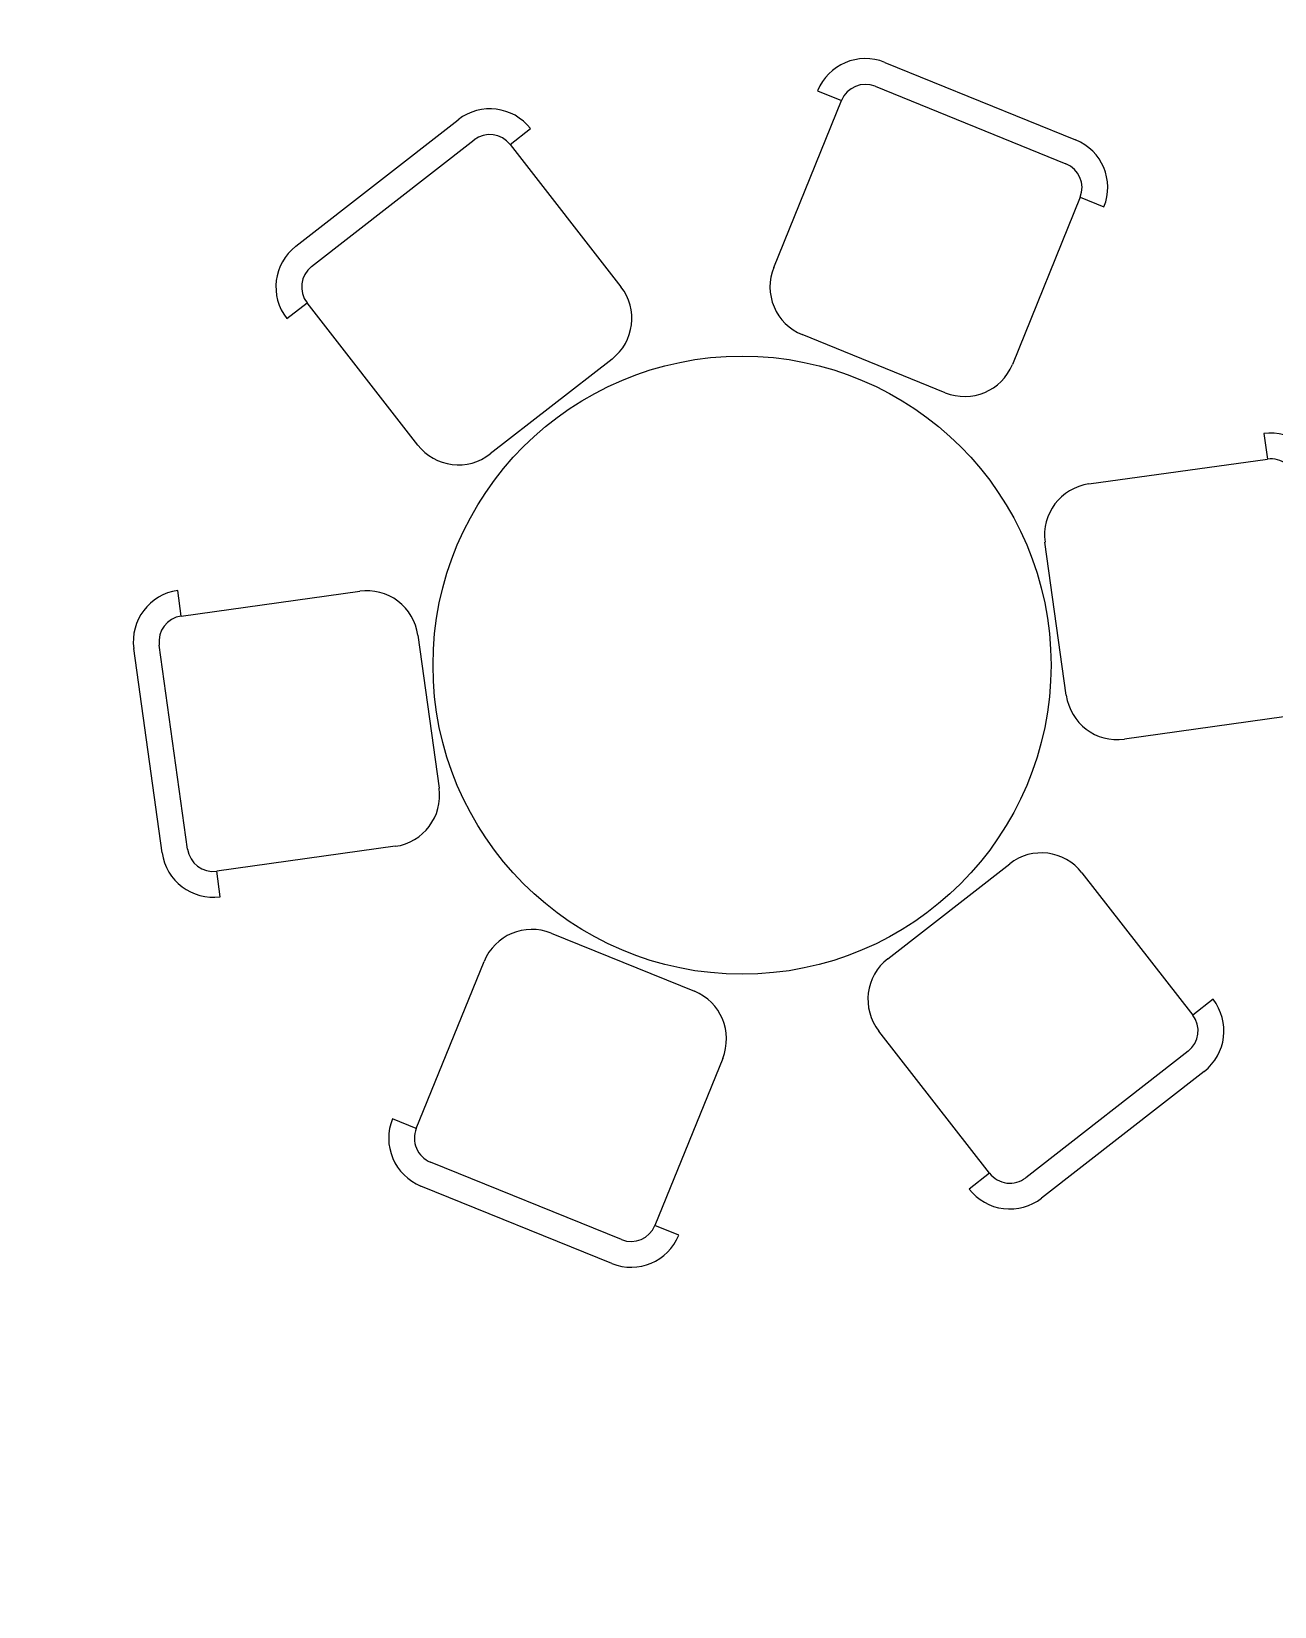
# Model space of a CAD drawing. Header units: millimetres. Extents: x 111 to 1506, y 14 to 566.
# Drawn here: x 271.501 to 273.915, y 94.691 to 97.748 of the extents above; entities that cross this region are included whole.
import ezdxf

# ---------------------------------------------------------------- set-up
doc = ezdxf.new("R2010")
doc.units = ezdxf.units.MM
doc.layers.add('fer', color=8, linetype='Continuous')
doc.layers.add('G', color=254, linetype='Continuous', lineweight=5)

# ---------------------------------------------------------------- blocks, each defined once
blk = doc.blocks.new('sandasl')
at = {"layer": 'fer'}
for p, q in [((1590.6641, 80.6329), (1591.0105, 80.4329)), ((1590.6641, 80.6329), (1591.0105, 80.4329)), ((1590.5275, 80.5963), (1590.5708, 80.5713)), ((1590.5275, 80.5963), (1590.5708, 80.5713)), ((1590.3958, 80.2682), (1590.5708, 80.5713)), ((1590.3958, 80.2682), (1590.5708, 80.5713)), ((1590.6391, 80.5896), (1590.9855, 80.3896)), ((1590.6391, 80.5896), (1590.9855, 80.3896)), ((1589.9494, 80.5501), (1590.1244, 80.247)), ((1589.9494, 80.5501), (1590.1244, 80.247)), ((1591.0038, 80.3213), (1590.8288, 80.0182)), ((1591.0038, 80.3213), (1590.8288, 80.0182)), ((1591.0038, 80.3213), (1591.0471, 80.2963)), ((1591.0038, 80.3213), (1591.0471, 80.2963)), ((1589.4731, 80.2751), (1589.5164, 80.3001)), ((1589.4731, 80.2751), (1589.5164, 80.3001)), ((1589.6914, 79.997), (1589.5164, 80.3001)), ((1589.6914, 79.997), (1589.5164, 80.3001)), ((1590.0878, 80.1103), (1589.828, 79.9603)), ((1590.0878, 80.1103), (1589.828, 79.9603)), ((1590.6922, 79.9816), (1590.4324, 80.1316)), ((1590.6922, 79.9816), (1590.4324, 80.1316)), ((1589.1821, 79.7719), (1589.1821, 79.8219)), ((1589.1821, 79.7719), (1589.1821, 79.8219)), ((1591.3419, 79.8073), (1591.3419, 79.7573)), ((1591.3419, 79.8073), (1591.3419, 79.7573)), ((1589.1821, 79.7719), (1589.5321, 79.7719)), ((1589.1821, 79.7719), (1589.5321, 79.7719)), ((1590.9919, 79.7573), (1591.3419, 79.7573)), ((1590.9919, 79.7573), (1591.3419, 79.7573)), ((1589.0821, 79.3219), (1589.0821, 79.7219)), ((1589.0821, 79.3219), (1589.0821, 79.7219)), ((1589.1321, 79.3219), (1589.1321, 79.7219)), ((1589.1321, 79.3219), (1589.1321, 79.7219)), ((1591.3919, 79.7073), (1591.3919, 79.3073)), ((1591.3919, 79.7073), (1591.3919, 79.3073)), ((1591.4419, 79.7073), (1591.4419, 79.3073)), ((1591.4419, 79.7073), (1591.4419, 79.3073)), ((1589.6321, 79.6719), (1589.6321, 79.3719)), ((1589.6321, 79.6719), (1589.6321, 79.3719)), ((1590.8919, 79.3573), (1590.8919, 79.6573)), ((1590.8919, 79.3573), (1590.8919, 79.6573)), ((1589.1821, 79.2219), (1589.1821, 79.2719)), ((1589.5321, 79.2719), (1589.1821, 79.2719)), ((1589.1821, 79.2219), (1589.1821, 79.2719)), ((1589.5321, 79.2719), (1589.1821, 79.2719)), ((1591.3419, 79.2573), (1590.9919, 79.2573)), ((1591.3419, 79.2573), (1590.9919, 79.2573)), ((1591.3419, 79.2573), (1591.3419, 79.2073)), ((1591.3419, 79.2573), (1591.3419, 79.2073)), ((1589.8148, 79.0477), (1590.0746, 78.8977)), ((1589.8148, 79.0477), (1590.0746, 78.8977)), ((1590.4532, 78.8999), (1590.713, 79.0499)), ((1590.4532, 78.8999), (1590.713, 79.0499)), ((1589.5032, 78.708), (1589.6782, 79.0111)), ((1589.5032, 78.708), (1589.6782, 79.0111)), ((1590.8496, 79.0133), (1591.0246, 78.7102)), ((1590.8496, 79.0133), (1591.0246, 78.7102)), ((1590.1112, 78.7611), (1589.9362, 78.458)), ((1590.1112, 78.7611), (1589.9362, 78.458)), ((1590.5916, 78.4602), (1590.4166, 78.7633)), ((1590.5916, 78.4602), (1590.4166, 78.7633)), ((1589.5032, 78.708), (1589.4599, 78.733)), ((1589.5032, 78.708), (1589.4599, 78.733)), ((1591.0679, 78.7352), (1591.0246, 78.7102)), ((1591.0679, 78.7352), (1591.0246, 78.7102)), ((1589.8679, 78.4397), (1589.5215, 78.6397)), ((1589.8679, 78.4397), (1589.5215, 78.6397)), ((1591.0063, 78.6419), (1590.6599, 78.4419)), ((1591.0063, 78.6419), (1590.6599, 78.4419)), ((1589.8429, 78.3964), (1589.4965, 78.5964)), ((1589.8429, 78.3964), (1589.4965, 78.5964)), ((1591.0313, 78.5986), (1590.6849, 78.3986)), ((1591.0313, 78.5986), (1590.6849, 78.3986)), ((1589.9795, 78.433), (1589.9362, 78.458)), ((1589.9795, 78.433), (1589.9362, 78.458)), ((1590.5916, 78.4602), (1590.5483, 78.4352)), ((1590.5916, 78.4602), (1590.5483, 78.4352))]:
    blk.add_line(p, q, dxfattribs=at)
blk.add_circle((1590.2705, 79.5051), 0.6, dxfattribs=at)
blk.add_circle((1590.2705, 79.5051), 0.6, dxfattribs=at)
for centre, radius, start, end in [((1590.6141, 80.5463), 0.1, 60, 150), ((1590.6141, 80.5463), 0.1, 60, 150), ((1590.6141, 80.5463), 0.05, 60, 150), ((1590.6141, 80.5463), 0.05, 60, 150), ((1589.5597, 80.3251), 0.1, 120, 210), ((1589.5597, 80.3251), 0.1, 120, 210), ((1590.9605, 80.3463), 0.1, 330, 60), ((1590.9605, 80.3463), 0.1, 330, 60), ((1590.9605, 80.3463), 0.05, 330, 60), ((1590.9605, 80.3463), 0.05, 330, 60), ((1589.5597, 80.3251), 0.05, 120, 210), ((1589.5597, 80.3251), 0.05, 120, 210), ((1590.4824, 80.2182), 0.1, 150, 240), ((1590.4824, 80.2182), 0.1, 150, 240), ((1590.0378, 80.197), 0.1, 300, 30), ((1590.0378, 80.197), 0.1, 300, 30), ((1590.7422, 80.0682), 0.1, 240, 330), ((1590.7422, 80.0682), 0.1, 240, 330), ((1589.778, 80.047), 0.1, 210, 300), ((1589.778, 80.047), 0.1, 210, 300), ((1589.1821, 79.7219), 0.1, 90, 180), ((1589.1821, 79.7219), 0.1, 90, 180), ((1591.3419, 79.7073), 0.1, 0, 90), ((1591.3419, 79.7073), 0.1, 0, 90), ((1589.1821, 79.7219), 0.05, 90, 180), ((1589.1821, 79.7219), 0.05, 90, 180), ((1589.5321, 79.6719), 0.1, 0, 90), ((1589.5321, 79.6719), 0.1, 0, 90), ((1590.9919, 79.6573), 0.1, 90, 180), ((1590.9919, 79.6573), 0.1, 90, 180), ((1591.3419, 79.7073), 0.05, 0, 90), ((1591.3419, 79.7073), 0.05, 0, 90), ((1589.5321, 79.3719), 0.1, 270, 0), ((1589.5321, 79.3719), 0.1, 270, 0), ((1590.9919, 79.3573), 0.1, 180, 270), ((1590.9919, 79.3573), 0.1, 180, 270), ((1589.1821, 79.3219), 0.1, 180, 270), ((1589.1821, 79.3219), 0.1, 180, 270), ((1589.1821, 79.3219), 0.05, 180, 270), ((1589.1821, 79.3219), 0.05, 180, 270), ((1591.3419, 79.3073), 0.05, 270, 0), ((1591.3419, 79.3073), 0.1, 270, 0), ((1591.3419, 79.3073), 0.05, 270, 0), ((1591.3419, 79.3073), 0.1, 270, 0), ((1590.763, 78.9633), 0.1, 30, 120), ((1590.763, 78.9633), 0.1, 30, 120), ((1589.7648, 78.9611), 0.1, 60, 150), ((1589.7648, 78.9611), 0.1, 60, 150), ((1590.0246, 78.8111), 0.1, 330, 60), ((1590.0246, 78.8111), 0.1, 330, 60), ((1590.5032, 78.8133), 0.1, 120, 210), ((1590.5032, 78.8133), 0.1, 120, 210), ((1589.5465, 78.683), 0.1, 150, 240), ((1589.5465, 78.683), 0.1, 150, 240), ((1590.9813, 78.6852), 0.1, 300, 30), ((1590.9813, 78.6852), 0.1, 300, 30), ((1589.5465, 78.683), 0.05, 150, 240), ((1589.5465, 78.683), 0.05, 150, 240), ((1590.9813, 78.6852), 0.05, 300, 30), ((1590.9813, 78.6852), 0.05, 300, 30), ((1589.8929, 78.483), 0.05, 240, 330), ((1589.8929, 78.483), 0.05, 240, 330), ((1590.6349, 78.4852), 0.05, 210, 300), ((1590.6349, 78.4852), 0.05, 210, 300), ((1589.8929, 78.483), 0.1, 240, 330), ((1589.8929, 78.483), 0.1, 240, 330), ((1590.6349, 78.4852), 0.1, 210, 300), ((1590.6349, 78.4852), 0.1, 210, 300)]:
    blk.add_arc(centre, radius, start, end, dxfattribs=at)

msp = doc.modelspace()

# ---------------------------------------------------------------- hatches: boundary and pattern name
at = {"lineweight": 100, "ltscale": 1000}
h = msp.add_hatch(dxfattribs=at)
h.set_pattern_fill('AR-HBONE', color=256, scale=0.046, angle=-22.08523, style=0)
h.set_pattern_definition([(22.914772, (797.12783, 1599.99595), (0.097837146, 0.241122153), [0.552, -0.184]), (112.914772, (797.29731, 1600.0676), (0.097837146, 0.241122153), [0.552, -0.184])])
edge = h.paths.add_edge_path()
edge.add_line((295.08201, 132.30753), (297.74963, 131.63818))
edge.add_line((297.74963, 131.63818), (297.54448, 130.9164))
edge.add_line((297.54448, 130.9164), (248.83294, 99.17733))
edge.add_line((248.83294, 99.17733), (247.06971, 88.40748))
edge.add_line((247.06971, 88.40748), (245.10407, 88.77997))
edge.add_line((245.10407, 88.77997), (247.00179, 100.37129))
edge.add_line((247.00179, 100.37129), (294.89948, 131.58008))
edge.add_line((294.89948, 131.58008), (295.07765, 132.30862))
edge.add_line((295.07765, 132.30862), (297.72701, 131.64385))
at = {"layer": 'G', "lineweight": 100, "ltscale": 1000}
h = msp.add_hatch(dxfattribs=at)
h.set_pattern_fill('AR-HBONE', color=256, scale=0.046, angle=-105.01068, style=0)
h.set_pattern_definition([(299.989322, (1759.44181, -290.11183), (0.251336119, -0.067395514), [0.552, -0.184]), (29.989322, (1759.53378, -290.2712), (0.251336119, -0.067395514), [0.552, -0.184])])
edge = h.paths.add_edge_path()
edge.add_line((245.14386, 88.77243), (288.23794, 78.57046))
edge.add_line((288.23794, 78.57046), (200.7159, 95.15598))
edge.add_line((200.7159, 95.15598), (201.10543, 97.11776))
edge.add_line((201.10543, 97.11776), (290.19297, 80.23558))

# ---------------------------------------------------------------- block references
at = {"lineweight": 100, "rotation": 247.9147716791316}
msp.add_blockref('sandasl', (797.12783, 1599.99595), dxfattribs=at)

doc.saveas('drawing.dxf')
